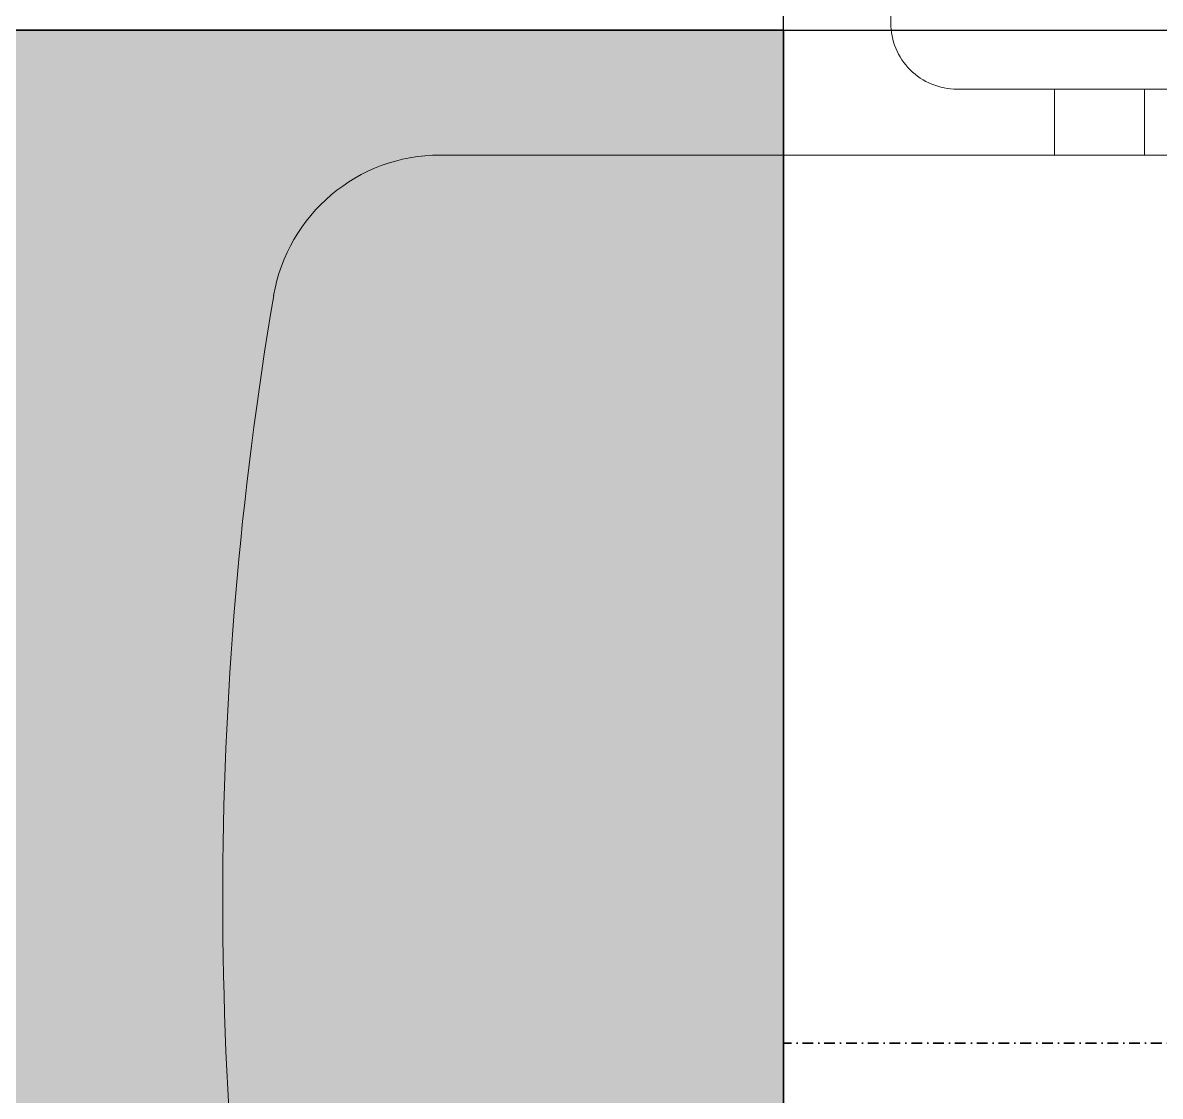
# Model space of a CAD drawing. Extents: x -12260 to 184725, y -29287 to 19916.
# Drawn here: x 23150.7 to 23487.5, y -11945.7 to -11627.8 of the extents above; entities that cross this region are included whole.
import ezdxf
from ezdxf.enums import TextEntityAlignment as Align

# ---------------------------------------------------------------- set-up
doc = ezdxf.new("R2010")
doc.units = 0
doc.header["$LTSCALE"] = 0.25
doc.linetypes.add('DASHDOT', pattern=[25.4, 12.7, -6.35, 0, -6.35])
doc.layers.add('01-First Floor-FUR$0$FALSE CEILING', color=251, linetype='Continuous')
for name, color, linetype, lineweight in [('01-First Floor-FUR$0$LOADING', 253, 'Continuous', 5), ('E-LITE-CIRC-NUMB', 6, 'Continuous', 25), ('E-LITE-CLNG', 150, 'Continuous', 35), ('E-LITE-CLNG-CNDT', 6, 'DASHDOT', 35), ('E-LITE-CTRL', 6, 'Continuous', 25), ('E-LITE-IDEN', 6, 'Continuous', 25)]:
    doc.layers.add(name, color=color, linetype=linetype, lineweight=lineweight)
doc.styles.add('DC_SIMPLEX', font='SIMPLEX.shx', dxfattribs={"width": 0.7})

# ---------------------------------------------------------------- blocks, each defined once
blk = doc.blocks.new('*U227')
h = blk.add_hatch(color=254)
h.dxf.hatch_style = 1
h.paths.add_polyline_path([(-300, 300), (-300, -300), (300, -300), (300, 300)])
edge = h.paths.add_edge_path(flags=16)
edge.add_arc((0, 0), 45, 0, 360)
blk.add_lwpolyline([(-300, 300), (-300, -300), (300, -300), (300, 300)], close=True)
at = {"layer": 'E-LITE-CIRC-NUMB', "style": 'DC_SIMPLEX', "width": 0.7, "flags": 8}
blk.add_attdef('CIRCUIT', text='', height=200, rotation=0, dxfattribs=at).set_placement((-473.9, 300), align=Align.RIGHT)
at = {"layer": 'E-LITE-CTRL', "style": 'DC_SIMPLEX', "width": 0.7, "flags": 8}
blk.add_attdef('CONTROL', (1118.9, -935), '', height=200, rotation=360, dxfattribs=at)
at = {"layer": 'E-LITE-IDEN', "style": 'DC_SIMPLEX', "width": 0.7, "flags": 8}
blk.add_attdef('TYPE', (460.41, 457.65), '', height=200, rotation=360, dxfattribs=at)
blk = doc.blocks.new('01-First Floor-FUR$0$GF21018-P')
at = {"color": 0}
for p, q in [((-0.2207, 0.47563), (-0.2207, 0.0675)), ((-0.2806, 0.34221), (-0.25983, 0.34221)), ((-0.24021, 0.32259), (-0.24021, 0.14)), ((-0.24021, 0.29372), (-0.2207, 0.29372)), ((-0.24021, 0.26708), (-0.2207, 0.26708))]:
    blk.add_line(p, q, dxfattribs=at)
for centre, radius, start, end in [((-0.0001, -0.52948), 1.06948, 80.36712, 99.63288), ((-0.1707, 0.47563), 0.05, 99.6329, 180), ((-0.25983, 0.32259), 0.01962, 360, 90)]:
    blk.add_arc(centre, radius, start, end, dxfattribs=at)
blk = doc.blocks.new('01-First Floor-FUR')
at = {"layer": '01-First Floor-FUR$0$FALSE CEILING', "linetype": 'Continuous'}
for p, q in [((23376, -12830), (23376, -8830)), ((20376, -11630), (23876, -11630))]:
    blk.add_line(p, q, dxfattribs=at)
at = {"layer": '01-First Floor-FUR$0$LOADING', "extrusion": (7.77426e-06, 2.24021e-05, 1), "xscale": -1000, "yscale": 1000, "zscale": 1000, "rotation": 90.00141075505213}
blk.add_blockref('01-First Floor-FUR$0$GF21018-P', (23749.95, -11887.63, -0.2), dxfattribs=at)

msp = doc.modelspace()

# ---------------------------------------------------------------- linework, layer by layer
at = {"layer": 'E-LITE-CLNG-CNDT', "color": 1, "elevation": -0.1}
msp.add_lwpolyline([(26126, -11930), (23376, -11930)], dxfattribs=at)

# ---------------------------------------------------------------- block references
at = {"layer": 'E-LITE-CLNG', "xscale": -1}
msp.add_blockref('*U227', (23076, -11930, -0.1), dxfattribs=at)
at = {"layer": 'E-LITE-CLNG-CNDT'}
msp.add_blockref('01-First Floor-FUR', (0, 0), dxfattribs=at)

doc.saveas('drawing.dxf')
